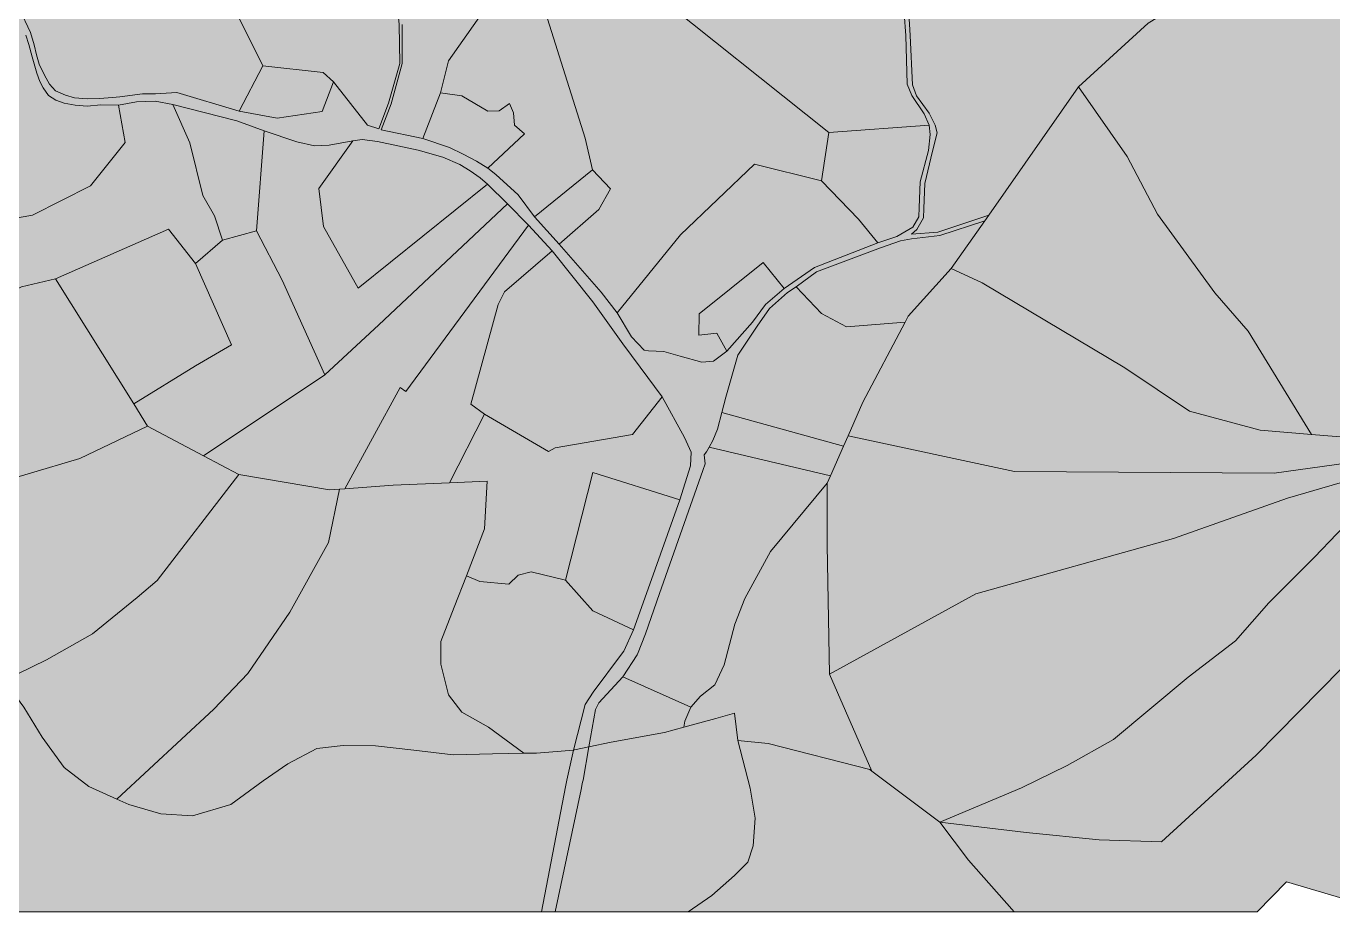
# Model space of a CAD drawing. Header units: metres. Extents: x 541853 to 549675, y 1832829 to 1845715.
# Drawn here: x 547070 to 547937, y 1832829 to 1833416 of the extents above; entities that cross this region are included whole.
import ezdxf

# ---------------------------------------------------------------- set-up
doc = ezdxf.new("R2010")
doc.units = ezdxf.units.M
doc.header["$MEASUREMENT"] = 0
doc.layers.add('1', color=7, linetype='Continuous', lineweight=0)

msp = doc.modelspace()

# ---------------------------------------------------------------- hatches: boundary and pattern name
at = {"layer": '1', "linetype": 'Continuous', "lineweight": 0}
h = msp.add_hatch(dxfattribs=at)
h.set_pattern_fill('CROSS', color=9, scale=10, style=0)
h.paths.add_polyline_path([(547433.46, 1832936.475), (547441.11, 1832966.565), (547446.36, 1832974.77), (547465.26, 1833000), (547466.7, 1833002.04), (547473.09, 1833016.125), (547482.75, 1833043.215), (547503.78, 1833102.375), (547511.01, 1833124.845), (547511.37, 1833133.935), (547506.87, 1833143.565), (547492.2, 1833170.55), (547477.59, 1833190.26), (547466.1, 1833205.62), (547446.12, 1833233.595), (547419.3, 1833267.435), (547403.58, 1833284.325), (547389.57, 1833298.605), (547376.43, 1833311.49), (547371.48, 1833315.825), (547364.76, 1833320.385), (547358.07, 1833324.57), (547346.79, 1833329.49), (547330.32, 1833334.14), (547303.44, 1833339.78), (547293.24, 1833341.115), (547286.97, 1833340.26), (547271.31, 1833337.44), (547261.65, 1833337.035), (547249.95, 1833339.555), (547228.2, 1833346.995), (547210.08, 1833353.535), (547167.72, 1833364.41), (547156.02, 1833366.645), (547143.72, 1833366.195), (547131.75, 1833363.84), (547120.02, 1833364.035), (547110.99, 1833363.33), (547103.1, 1833363.99), (547095.6, 1833365.265), (547090.17, 1833367.275), (547085.4, 1833370.38), (547081.77, 1833375.465), (547079.61, 1833379.62), (547077.69, 1833385.245), (547076.25, 1833389.685), (547074.48, 1833395.955), (547072.32, 1833404.085), (547070.28, 1833410.385), (547062.66, 1833426.255), (547058.37, 1833436.065), (547052.28, 1833453.21), (547049.67, 1833461.58), (547047.78, 1833470.475), (547047.03, 1833488.52), (547042.32, 1833517.425), (547040.61, 1833528.795), (547035.39, 1833557.58), (547034.49, 1833561.405), (547033.08, 1833564.795), (547029.36, 1833570.675), (547019.79, 1833584.175), (547015.77, 1833588.915), (546999.99, 1833600.615), (546999.99, 1833605.475), (547005.57, 1833602.145), (547013.76, 1833596.43), (547015.77, 1833595.425), (547018.59, 1833591.45), (547022.91, 1833586.695), (547032.57, 1833572.865), (547036.23, 1833566.79), (547039.14, 1833559.545), (547041.27, 1833550.785), (547044.09, 1833528.945), (547045.59, 1833517.515), (547050.57, 1833489.015), (547052.19, 1833469.815), (547053.51, 1833462.03), (547055.85, 1833454.965), (547061.64, 1833437.535), (547065.99, 1833427.545), (547073.37, 1833412.14), (547075.92, 1833403.905), (547077.39, 1833397.365), (547079.22, 1833391.185), (547081.17, 1833386.955), (547083.75, 1833381.915), (547086.03, 1833377.91), (547090.02, 1833373.485), (547096.5, 1833370.605), (547102.62, 1833368.85), (547110.84, 1833368.205), (547119.15, 1833368.355), (547127.76, 1833369.075), (547132.65, 1833369.345), (547147.56, 1833371.415), (547156.17, 1833371.43), (547170.45, 1833372.405), (547211.61, 1833359.865), (547236.87, 1833355.23), (547266.66, 1833359.805), (547274.22, 1833379.47), (547296.69, 1833350.7), (547304.25, 1833348.315), (547310.79, 1833365.355), (547318.14, 1833391.62), (547317.81, 1833417.45), (547315.38, 1833442.755), (547317.36, 1833452.745), (547316.43, 1833463.845), (547312.35, 1833478.455), (547309.5, 1833496.725), (547302.24, 1833519.915), (547296.87, 1833544.59), (547294.08, 1833552.645), (547292.16, 1833558.765), (547289.49, 1833563.985), (547288.38, 1833567.225), (547288.38, 1833568.125), (547289.31, 1833570.54), (547303.23, 1833586.44), (547305.78, 1833590.55), (547305.66, 1833592.935), (547300.98, 1833599.49), (547295.64, 1833607.665), (547284, 1833625.155), (547270.38, 1833644.085), (547248.3, 1833675), (547249.47, 1833675.6), (547271.25, 1833644.715), (547284.99, 1833625.935), (547296.84, 1833608.13), (547301.7, 1833600.27), (547306.68, 1833593.235), (547307.25, 1833590.19), (547304.1, 1833585.525), (547290.12, 1833569.97), (547289.61, 1833568.23), (547289.7, 1833567.465), (547290.75, 1833564.525), (547293.24, 1833559.515), (547295.25, 1833552.63), (547298.01, 1833544.62), (547303.74, 1833520.065), (547310.76, 1833496.365), (547313.64, 1833478.665), (547317.93, 1833464.34), (547318.68, 1833452.595), (547317.03, 1833442.605), (547319.7, 1833417.405), (547319.85, 1833391.575), (547312.38, 1833364.725), (547305.96, 1833347.595), (547333.38, 1833341.775), (547351.2, 1833335.775), (547360.2, 1833331.47), (547368.96, 1833326.895), (547376.64, 1833322.125), (547381.77, 1833317.865), (547396.62, 1833304.575), (547407.6, 1833290.01), (547423.74, 1833271.875), (547451.67, 1833239.955), (547462.23, 1833226.32), (547471.83, 1833210.36), (547480.11, 1833201.465), (547482.99, 1833201.045), (547493.28, 1833200.595), (547504.14, 1833197.43), (547518.45, 1833193.485), (547526.07, 1833194.295), (547535.1, 1833200.745), (547552.11, 1833219.99), (547560.63, 1833231.825), (547572.9, 1833242.385), (547593.18, 1833256.26), (547635.03, 1833272.595), (547647.72, 1833276.915), (547658.28, 1833283.125), (547662.21, 1833289.8), (547662.54, 1833296.16), (547663.08, 1833313.11), (547668.6, 1833333.885), (547669.89, 1833344.415), (547669.11, 1833350.625), (547665.78, 1833358.185), (547657.68, 1833370.35), (547654.44, 1833377.865), (547653.63, 1833410.145), (547652.64, 1833424.695), (547651.77, 1833428.94), (547651.8, 1833428.895), (547655.64, 1833425.34), (547655.73, 1833424.83), (547656.6, 1833410.145), (547657.98, 1833377.385), (547660.65, 1833370.05), (547669.05, 1833358.59), (547673.22, 1833350.685), (547674.36, 1833345.54), (547671.33, 1833333.36), (547666.17, 1833312.06), (547665.57, 1833295.44), (547665.48, 1833289.23), (547660.98, 1833281.565), (547657.44, 1833278.385), (547674.81, 1833279.645), (547708.59, 1833291.105), (547705.95, 1833287.355), (547676.22, 1833277.635), (547657.5, 1833275.355), (547650.15, 1833274.05), (547636.83, 1833269.43), (547594.53, 1833253.455), (547580.88, 1833243.555), (547575.24, 1833239.685), (547563.21, 1833229.17), (547555.17, 1833217.425), (547542.21, 1833198.21), (547534.32, 1833170.325), (547531.77, 1833160.155), (547528.83, 1833149.07), (547525.65, 1833141.735), (547523.37, 1833137.115), (547521.48, 1833134.085), (547520.04, 1833132.03), (547520.67, 1833126.12), (547518.99, 1833121.845), (547490.37, 1833040.125), (547481.01, 1833013.47), (547475.7, 1833000), (547475.55, 1832999.625), (547465.98, 1832985.075), (547450.17, 1832967.765), (547447.89, 1832963.355), (547443.57, 1832938.545), (547434.12, 1832936.52)])
for color, points in [(53, [(547211.61, 1833359.865), (547170.45, 1833372.405), (547156.17, 1833371.43), (547147.56, 1833371.415), (547132.65, 1833369.345), (547127.76, 1833369.075), (547119.15, 1833368.355), (547110.84, 1833368.205), (547102.62, 1833368.85), (547096.5, 1833370.605), (547090.02, 1833373.485), (547086.03, 1833377.91), (547083.75, 1833381.915), (547081.17, 1833386.955), (547079.22, 1833391.185), (547077.39, 1833397.365), (547075.92, 1833403.905), (547073.37, 1833412.14), (547065.99, 1833427.545), (547061.64, 1833437.535), (547055.85, 1833454.965), (547053.51, 1833462.03), (547052.19, 1833469.815), (547086.81, 1833482.37), (547167.99, 1833537.72), (547228.47, 1833523.62), (547209.9, 1833499.71), (547218.69, 1833482.28), (547203.66, 1833453.855), (547203.75, 1833449.505), (547198.59, 1833434.43), (547201.56, 1833425.835), (547211.16, 1833423), (547227.48, 1833389.91)]), (53, [(547304.25, 1833348.315), (547296.69, 1833350.7), (547274.22, 1833379.47), (547267.35, 1833385.635), (547227.48, 1833389.91), (547211.16, 1833423), (547201.56, 1833425.835), (547198.59, 1833434.43), (547203.75, 1833449.505), (547203.66, 1833453.855), (547218.69, 1833482.28), (547209.9, 1833499.71), (547228.47, 1833523.62), (547252.77, 1833521.835), (547286.34, 1833497.805), (547309.5, 1833496.725), (547312.35, 1833478.455), (547316.43, 1833463.845), (547317.36, 1833452.745), (547315.38, 1833442.755), (547317.81, 1833417.45), (547318.14, 1833391.62), (547310.79, 1833365.355)]), (53, [(547333.38, 1833341.775), (547305.96, 1833347.595), (547312.38, 1833364.725), (547319.85, 1833391.575), (547319.7, 1833417.405), (547317.03, 1833442.605), (547318.68, 1833452.595), (547317.93, 1833464.34), (547313.64, 1833478.665), (547310.76, 1833496.365), (547327.32, 1833494.055), (547348.41, 1833502.035), (547367.73, 1833522.615), (547371.66, 1833515.85), (547370.58, 1833515.115), (547376.34, 1833504.99), (547390.95, 1833482.385), (547398.21, 1833485.25), (547404.99, 1833472.74), (547407.21, 1833468.615), (547407.93, 1833469.035), (547408.14, 1833468.72), (547408.26, 1833466.185), (547409.43, 1833461.73), (547404.18, 1833459.105), (547395.3, 1833457.245), (547350.48, 1833393.225), (547345.2, 1833372.075)]), (53, [(547657.44, 1833278.385), (547660.98, 1833281.565), (547665.48, 1833289.23), (547665.57, 1833295.44), (547666.17, 1833312.06), (547671.33, 1833333.36), (547674.36, 1833345.54), (547673.22, 1833350.685), (547669.05, 1833358.59), (547660.65, 1833370.05), (547657.98, 1833377.385), (547656.6, 1833410.145), (547655.73, 1833424.83), (547655.64, 1833425.34), (547656.24, 1833425.49), (547714.83, 1833440.145), (547843.65, 1833523.485), (547851.36, 1833516.765), (547914.66, 1833479.415), (547814.4, 1833418.29), (547768.23, 1833376.095), (547708.59, 1833291.105), (547674.81, 1833279.645)]), (53, [(548023.59, 1833137.415), (547922.61, 1833145.665), (547880.67, 1833214.05), (547858.56, 1833239.505), (547820.43, 1833291.735), (547800.36, 1833329.895), (547768.23, 1833376.095), (547814.4, 1833418.29), (547914.66, 1833479.415), (547938.45, 1833454.08), (547954.23, 1833439.605), (547975.26, 1833427.785), (548022.57, 1833405.42), (548049, 1833395.97), (548038.89, 1833333.36), (548029.83, 1833250.755), (548021.67, 1833168.165)]), (53, [(547056.06, 1833287.685), (547007.28, 1833303.12), (547002.36, 1833337.125), (546909.45, 1833402.075), (546916.05, 1833411.525), (546969.6, 1833443.535), (546995.91, 1833453.735), (547026.81, 1833464.805), (547047.78, 1833470.475), (547049.67, 1833461.58), (547052.28, 1833453.21), (547058.37, 1833436.065), (547062.66, 1833426.255), (547070.28, 1833410.385), (547072.32, 1833404.085), (547074.48, 1833395.955), (547076.25, 1833389.685), (547077.69, 1833385.245), (547079.61, 1833379.62), (547081.77, 1833375.465), (547085.4, 1833370.38), (547090.17, 1833367.275), (547095.6, 1833365.265), (547103.1, 1833363.99), (547110.99, 1833363.33), (547120.02, 1833364.035), (547131.75, 1833363.84), (547136.22, 1833339.255), (547113.15, 1833310.455), (547074.66, 1833290.985)]), (53, [(547602.6, 1833345.795), (547481.67, 1833442.335), (547556.73, 1833471.465), (547569.39, 1833447.66), (547574.55, 1833448.215), (547590.39, 1833436.665), (547614.78, 1833426.735), (547629.66, 1833426.96), (547652.64, 1833424.695), (547653.63, 1833410.145), (547654.44, 1833377.865), (547657.68, 1833370.35), (547665.78, 1833358.185), (547669.11, 1833350.625)]), (53, [(547407.6, 1833290.01), (547396.62, 1833304.575), (547381.77, 1833317.865), (547376.64, 1833322.125), (547400.97, 1833344.88), (547394.31, 1833350.625), (547393.62, 1833358.74), (547390.89, 1833364.935), (547384.08, 1833360.135), (547376.49, 1833360), (547359.3, 1833370.065), (547345.2, 1833372.075), (547350.48, 1833393.225), (547395.3, 1833457.245), (547404.18, 1833459.105), (547441.11, 1833341.955), (547446, 1833321.045)]), (53, [(547462.23, 1833226.32), (547451.67, 1833239.955), (547423.74, 1833271.875), (547450.17, 1833294.81), (547457.94, 1833308.565), (547446, 1833321.045), (547441.11, 1833341.955), (547404.18, 1833459.105), (547409.43, 1833461.73), (547447.86, 1833442.905), (547481.67, 1833442.335), (547602.6, 1833345.795), (547597.8, 1833313.725), (547553.4, 1833324.855), (547504.2, 1833278.01)]), (53, [(547236.87, 1833355.23), (547211.61, 1833359.865), (547227.48, 1833389.91), (547267.35, 1833385.635), (547274.22, 1833379.47), (547266.66, 1833359.805)]), (53, [(547376.64, 1833322.125), (547368.96, 1833326.895), (547360.2, 1833331.47), (547351.2, 1833335.775), (547333.38, 1833341.775), (547345.2, 1833372.075), (547359.3, 1833370.065), (547376.49, 1833360), (547384.08, 1833360.135), (547390.89, 1833364.935), (547393.62, 1833358.74), (547394.31, 1833350.625), (547400.97, 1833344.88)]), (53, [(547037.37, 1833228.045), (547037.46, 1833242.16), (547056.06, 1833287.685), (547074.66, 1833290.985), (547113.15, 1833310.455), (547136.22, 1833339.255), (547131.75, 1833363.84), (547143.72, 1833366.195), (547156.02, 1833366.645), (547167.72, 1833364.41), (547178.94, 1833339.06), (547187.58, 1833303.945), (547195.29, 1833290.595), (547200.63, 1833274.38), (547182.66, 1833258.975), (547164.93, 1833281.805), (547089.96, 1833248.805), (547067.46, 1833243.45)]), (53, [(547200.63, 1833274.38), (547195.29, 1833290.595), (547187.58, 1833303.945), (547178.94, 1833339.06), (547167.72, 1833364.41), (547210.08, 1833353.535), (547228.2, 1833346.995), (547223.19, 1833280.545)]), (53, [(547268.58, 1833185.235), (547240.23, 1833247.98), (547223.19, 1833280.545), (547228.2, 1833346.995), (547249.95, 1833339.555), (547261.65, 1833337.035), (547271.31, 1833337.44), (547286.97, 1833340.26), (547264.44, 1833308.685), (547267.62, 1833283.41), (547290.66, 1833242.715), (547376.43, 1833311.49), (547389.57, 1833298.605), (547304.4, 1833218.22)]), (53, [(547635.03, 1833272.595), (547622.25, 1833288.255), (547597.8, 1833313.725), (547602.6, 1833345.795), (547669.11, 1833350.625), (547669.89, 1833344.415), (547668.6, 1833333.885), (547663.08, 1833313.11), (547662.54, 1833296.16), (547662.21, 1833289.8), (547658.28, 1833283.125), (547647.72, 1833276.915)]), (53, [(547290.66, 1833242.715), (547267.62, 1833283.41), (547264.44, 1833308.685), (547286.97, 1833340.26), (547293.24, 1833341.115), (547303.44, 1833339.78), (547330.32, 1833334.14), (547346.79, 1833329.49), (547358.07, 1833324.57), (547364.76, 1833320.385), (547371.48, 1833315.825), (547376.43, 1833311.49)]), (53, [(547423.74, 1833271.875), (547407.6, 1833290.01), (547446, 1833321.045), (547457.94, 1833308.565), (547450.17, 1833294.81)]), (53, [(547518.45, 1833193.485), (547504.14, 1833197.43), (547493.28, 1833200.595), (547482.99, 1833201.045), (547480.11, 1833201.465), (547471.83, 1833210.36), (547462.23, 1833226.32), (547504.2, 1833278.01), (547553.4, 1833324.855), (547597.8, 1833313.725), (547622.25, 1833288.255), (547635.03, 1833272.595), (547593.18, 1833256.26), (547572.9, 1833242.385), (547558.98, 1833259.59), (547516.71, 1833225.6), (547516.38, 1833211.41), (547528.29, 1833212.715), (547535.1, 1833200.745), (547526.07, 1833194.295)]), (53, [(547271.58, 1833108.87), (547211.58, 1833119.055), (547188.03, 1833131.565), (547268.58, 1833185.235), (547304.4, 1833218.22), (547389.57, 1833298.605), (547403.58, 1833284.325), (547322.28, 1833174.165), (547318.53, 1833176.865), (547281.87, 1833109.65)]), (53, [(547614.33, 1833216.99), (547597.8, 1833225.915), (547580.88, 1833243.555), (547594.53, 1833253.455), (547636.83, 1833269.43), (547650.15, 1833274.05), (547657.5, 1833275.355), (547676.22, 1833277.635), (547705.95, 1833287.355), (547683.75, 1833255.735), (547655.28, 1833224.085), (547653.21, 1833220.17)]), (53, [(547141.86, 1833165.93), (547089.96, 1833248.805), (547164.93, 1833281.805), (547182.66, 1833258.975), (547206.66, 1833204.945), (547182.66, 1833191.04)]), (53, [(547188.03, 1833131.565), (547151.04, 1833151.245), (547141.86, 1833165.93), (547182.66, 1833191.04), (547206.66, 1833204.945), (547182.66, 1833258.975), (547200.63, 1833274.38), (547223.19, 1833280.545), (547240.23, 1833247.98), (547268.58, 1833185.235)]), (53, [(547281.87, 1833109.65), (547318.53, 1833176.865), (547322.28, 1833174.165), (547403.58, 1833284.325), (547419.3, 1833267.435), (547387.71, 1833240.195), (547383.33, 1833231.825), (547365.24, 1833165.72), (547374.36, 1833159.165), (547351.05, 1833113.58), (547313.91, 1833112.08)]), (53, [(547416.72, 1833134.235), (547374.36, 1833159.165), (547365.24, 1833165.72), (547383.33, 1833231.825), (547387.71, 1833240.195), (547419.3, 1833267.435), (547446.12, 1833233.595), (547466.1, 1833205.62), (547477.59, 1833190.26), (547492.2, 1833170.55), (547472.37, 1833145.665), (547421.1, 1833136.785)]), (53, [(547535.1, 1833200.745), (547528.29, 1833212.715), (547516.38, 1833211.41), (547516.71, 1833225.6), (547558.98, 1833259.59), (547572.9, 1833242.385), (547560.63, 1833231.825), (547552.11, 1833219.99)]), (53, [(547897.83, 1833120.06), (547725.6, 1833121.185), (547615.38, 1833144.765), (547625.25, 1833167.145), (547653.21, 1833220.17), (547655.28, 1833224.085), (547683.75, 1833255.735), (547704.3, 1833246.24), (547798.86, 1833189.78), (547841.76, 1833161.175), (547888.62, 1833148.455), (547922.61, 1833145.665), (548023.59, 1833137.415)]), (53, [(546902.07, 1833093.615), (546890.34, 1833100.425), (546888.78, 1833101.505), (547037.07, 1833180.81), (547037.37, 1833228.045), (547067.46, 1833243.45), (547089.96, 1833248.805), (547141.86, 1833165.93), (547151.04, 1833151.245), (547106.04, 1833129.795), (547037.46, 1833109.425), (547018.17, 1833108.345), (546957.09, 1833102.99), (546917.43, 1833096.555)]), (53, [(547612.32, 1833137.805), (547531.77, 1833160.155), (547534.32, 1833170.325), (547542.21, 1833198.21), (547555.17, 1833217.425), (547563.21, 1833229.17), (547575.24, 1833239.685), (547580.88, 1833243.555), (547597.8, 1833225.915), (547614.33, 1833216.99), (547653.21, 1833220.17), (547625.25, 1833167.145), (547615.38, 1833144.765)]), (53, [(546593.43, 1832829.18), (546588.57, 1832852.73), (546582.42, 1832869.905), (546575.73, 1832893.62), (546570.3, 1832914.875), (546570.03, 1832934.915), (546575.01, 1832952.03), (546582.6, 1832964.735), (546593.25, 1832977.875), (546602.55, 1832993.175), (546610.2, 1833011.805), (546618.99, 1833031.455), (546629.25, 1833050.685), (546634.98, 1833067.575), (546637.23, 1833085.59), (546635.43, 1833108.675), (546630.27, 1833139.08), (546626.22, 1833165.21), (546621.42, 1833187.245), (546673.5, 1833188.85), (546700.98, 1833186.42), (546729.81, 1833180.195), (546757.5, 1833172.515), (546778.35, 1833165.375), (546803.13, 1833157.275), (546825.09, 1833146.715), (546833.13, 1833141.195), (546845.16, 1833132.915), (546865.47, 1833117.33), (546888.78, 1833101.505), (546890.34, 1833100.425), (546902.07, 1833093.615), (546927.51, 1833078.855), (546941.67, 1833061.965), (546959.76, 1833045.405), (546983.55, 1833032.625), (547002.57, 1833021.345), (547023.6, 1833010.785), (547042.83, 1832997.285), (547055.52, 1832982.255), (547061.07, 1832975.7), (547068.87, 1832964.945), (547081.17, 1832944.995), (547095.69, 1832924.895), (547112.1, 1832912.205), (547130.67, 1832903.925), (547138.65, 1832900.355), (547159.89, 1832894.175), (547180.68, 1832892.9), (547206.15, 1832900.25), (547206.27, 1832900.325), (547227.54, 1832915.94), (547243.95, 1832927.205), (547263.12, 1832937.39), (547280.7, 1832939.385), (547302.06, 1832939.295), (547327.59, 1832936.43), (547353.63, 1832933.325), (547379.55, 1832933.955), (547400.43, 1832934.315), (547408.86, 1832934.465), (547433.46, 1832936.475), (547429.02, 1832916.525), (547428.15, 1832912.07), (547412.13, 1832829.18), (546967.44, 1832829.18), (546905.79, 1833032.58), (546843.93, 1833064.005), (546732.42, 1833095.715), (546719.07, 1832952.975), (546718.29, 1832829.18)]), (53, [(547390.53, 1833046.455), (547371.36, 1833048.12), (547362.33, 1833052.005), (547374.42, 1833083.025), (547376.19, 1833114.6), (547351.05, 1833113.58), (547374.36, 1833159.165), (547416.72, 1833134.235), (547421.1, 1833136.785), (547472.37, 1833145.665), (547492.2, 1833170.55), (547506.87, 1833143.565), (547511.37, 1833133.935), (547511.01, 1833124.845), (547503.78, 1833102.375), (547446.09, 1833120.495), (547428.09, 1833049.155), (547405.32, 1833054.675), (547396.77, 1833052.365)]), (53, [(547603.74, 1833118.32), (547523.37, 1833137.115), (547525.65, 1833141.735), (547528.83, 1833149.07), (547531.77, 1833160.155), (547612.32, 1833137.805)]), (53, [(547055.52, 1832982.255), (547042.83, 1832997.285), (547023.6, 1833010.785), (547002.57, 1833021.345), (546983.55, 1833032.625), (546959.76, 1833045.405), (546941.67, 1833061.965), (546927.51, 1833078.855), (546902.07, 1833093.615), (546917.43, 1833096.555), (546957.09, 1833102.99), (547018.17, 1833108.345), (547037.46, 1833109.425), (547106.04, 1833129.795), (547151.04, 1833151.245), (547188.03, 1833131.565), (547211.58, 1833119.055), (547157.46, 1833048.825), (547144.05, 1833037.575), (547114.59, 1833013.455), (547084.05, 1832996.295)]), (53, [(547603.11, 1832986.77), (547601.52, 1833072.195), (547601.52, 1833113.34), (547603.74, 1833118.32), (547612.32, 1833137.805), (547615.38, 1833144.765), (547725.6, 1833121.185), (547897.83, 1833120.06), (548023.59, 1833137.415), (547906.71, 1833103.395), (547831.17, 1833076.71), (547700.07, 1833040.02)]), (53, [(547511.1, 1832964.945), (547465.98, 1832985.075), (547475.55, 1832999.625), (547475.7, 1833000), (547481.01, 1833013.47), (547490.37, 1833040.125), (547518.99, 1833121.845), (547520.67, 1833126.12), (547520.04, 1833132.03), (547521.48, 1833134.085), (547523.37, 1833137.115), (547603.74, 1833118.32), (547601.52, 1833113.34), (547563.96, 1833068.085), (547546.98, 1833036.855), (547540.2, 1833019.875), (547533.3, 1832992.89), (547526.94, 1832979.63), (547517.49, 1832972.19)]), (53, [(547823.19, 1832875.665), (547781.85, 1832876.865), (547733.4, 1832881.695), (547676.28, 1832888.535), (547730.4, 1832911.47), (547760.7, 1832926.215), (547791.42, 1832943.465), (547840.77, 1832984.775), (547872.3, 1833008.745), (547894.35, 1833033.975), (547924.62, 1833064.245), (547954.26, 1833095.16), (548023.59, 1833137.415), (547942.5, 1832990.595), (547885.89, 1832933.145)]), (53, [(547725.57, 1832829.18), (547723.86, 1832830.935), (547695.12, 1832863.515), (547676.28, 1832888.535), (547733.4, 1832881.695), (547781.85, 1832876.865), (547823.19, 1832875.665), (547885.89, 1832933.145), (547942.5, 1832990.595), (548023.59, 1833137.415), (548061.15, 1833059.64), (548029.44, 1833030.39), (548000.25, 1833007.83), (547984.35, 1832979.96), (547994.94, 1832968.005), (548053.32, 1832916.255), (548103.72, 1832861.835), (548120.04, 1832829.18), (547959.87, 1832829.18), (547944.93, 1832837.655), (547906.11, 1832848.98), (547886.49, 1832829.18)]), (53, [(547130.67, 1832903.925), (547112.1, 1832912.205), (547095.69, 1832924.895), (547081.17, 1832944.995), (547068.87, 1832964.945), (547061.07, 1832975.7), (547055.52, 1832982.255), (547084.05, 1832996.295), (547114.59, 1833013.455), (547144.05, 1833037.575), (547157.46, 1833048.825), (547211.58, 1833119.055), (547271.58, 1833108.87), (547278.24, 1833109.365), (547271.04, 1833074.04), (547245.33, 1833027.93), (547217.49, 1832987.19), (547194.96, 1832963.595)]), (53, [(547180.68, 1832892.9), (547159.89, 1832894.175), (547138.65, 1832900.355), (547130.67, 1832903.925), (547194.96, 1832963.595), (547217.49, 1832987.19), (547245.33, 1833027.93), (547271.04, 1833074.04), (547278.24, 1833109.365), (547271.58, 1833108.87), (547281.87, 1833109.65), (547313.91, 1833112.08), (547351.05, 1833113.58), (547376.19, 1833114.6), (547374.42, 1833083.025), (547362.33, 1833052.005), (547354.2, 1833031.185), (547345.38, 1833008.43), (547345.38, 1832993.265), (547350.42, 1832973.03), (547359.27, 1832961.645), (547376.94, 1832951.535), (547400.43, 1832934.315), (547379.55, 1832933.955), (547353.63, 1832933.325), (547327.59, 1832936.43), (547302.06, 1832939.295), (547280.7, 1832939.385), (547263.12, 1832937.39), (547243.95, 1832927.205), (547227.54, 1832915.94), (547206.27, 1832900.34), (547206.15, 1832900.25)]), (53, [(547473.09, 1833016.125), (547446.24, 1833028.62), (547428.09, 1833049.155), (547446.09, 1833120.495), (547503.78, 1833102.375), (547482.75, 1833043.215)]), (53, [(547631.16, 1832922.405), (547629.75, 1832923.455), (547562.46, 1832940.675), (547542.27, 1832942.88), (547540.02, 1832960.865), (547527.63, 1832957.46), (547506.387, 1832951.639), (547507.11, 1832955.585), (547511.1, 1832964.945), (547517.49, 1832972.19), (547526.94, 1832979.63), (547533.3, 1832992.89), (547540.2, 1833019.875), (547546.98, 1833036.855), (547563.96, 1833068.085), (547601.52, 1833113.34), (547601.52, 1833072.195), (547603.11, 1832986.77)]), (53, [(547400.43, 1832934.315), (547376.94, 1832951.535), (547359.27, 1832961.645), (547350.42, 1832973.03), (547345.38, 1832993.265), (547345.38, 1833008.43), (547354.2, 1833031.185), (547362.33, 1833052.005), (547371.36, 1833048.12), (547390.53, 1833046.455), (547396.77, 1833052.365), (547405.32, 1833054.675), (547428.09, 1833049.155), (547446.24, 1833028.62), (547473.09, 1833016.125), (547466.7, 1833002.04), (547465.26, 1833000), (547446.36, 1832974.77), (547441.11, 1832966.565), (547433.46, 1832936.475), (547408.86, 1832934.465)]), (53, [(547443.57, 1832938.545), (547447.89, 1832963.355), (547450.17, 1832967.765), (547465.98, 1832985.075), (547511.1, 1832964.945), (547507.11, 1832955.585), (547506.387, 1832951.639), (547493.7, 1832948.16), (547458.42, 1832941.725)]), (53, [(547421.19, 1832829.18), (547438.41, 1832910.33), (547439.19, 1832913.945), (547439.34, 1832915.16), (547439.73, 1832916.375), (547443.57, 1832938.545), (547458.42, 1832941.725), (547493.7, 1832948.16), (547506.39, 1832951.64), (547527.63, 1832957.46), (547540.02, 1832960.865), (547542.27, 1832942.88), (547550.43, 1832911.245), (547553.82, 1832891.37), (547552.53, 1832872.89), (547548.99, 1832862.21), (547540.08, 1832853.315), (547524.96, 1832839.965), (547509.39, 1832829.18)]), (53, [(547509.39, 1832829.18), (547524.96, 1832839.965), (547540.08, 1832853.315), (547548.99, 1832862.21), (547552.53, 1832872.89), (547553.82, 1832891.37), (547550.43, 1832911.245), (547542.27, 1832942.88), (547562.46, 1832940.675), (547629.75, 1832923.455), (547631.16, 1832922.405), (547676.28, 1832888.535), (547695.12, 1832863.515), (547723.86, 1832830.935), (547725.57, 1832829.18)]), (252, [(547412.13, 1832829.18), (547428.15, 1832912.07), (547429.02, 1832916.525), (547433.46, 1832936.475), (547434.12, 1832936.52), (547443.57, 1832938.545), (547439.73, 1832916.375), (547439.34, 1832915.16), (547439.19, 1832913.945), (547438.41, 1832910.33), (547421.19, 1832829.18)])]:
    msp.add_hatch(color=color, dxfattribs=at).paths.add_polyline_path(points)
h = msp.add_hatch(dxfattribs=at)
h.set_pattern_fill('CROSS', color=9, scale=10, style=0)
h.paths.add_polyline_path([(547922.61, 1833145.665), (547888.62, 1833148.455), (547841.76, 1833161.175), (547798.86, 1833189.78), (547704.3, 1833246.24), (547683.75, 1833255.735), (547705.95, 1833287.355), (547708.59, 1833291.105), (547768.23, 1833376.095), (547800.36, 1833329.895), (547820.43, 1833291.735), (547858.56, 1833239.505), (547880.67, 1833214.05)])
h = msp.add_hatch(dxfattribs=at)
h.set_pattern_fill('CROSS', color=9, scale=10, style=0)
h.paths.add_polyline_path([(547676.28, 1832888.535), (547631.16, 1832922.405), (547603.11, 1832986.77), (547700.07, 1833040.02), (547831.17, 1833076.71), (547906.71, 1833103.395), (548023.59, 1833137.415), (547954.26, 1833095.16), (547924.62, 1833064.245), (547894.35, 1833033.975), (547872.3, 1833008.745), (547840.77, 1832984.775), (547791.42, 1832943.465), (547760.7, 1832926.215), (547730.4, 1832911.47)])

# ---------------------------------------------------------------- linework, layer by layer
at = {"layer": '1', "color": 7, "linetype": 'Continuous', "lineweight": 0, "flags": 128}
for points in [[(547228.47, 1833523.62), (547252.77, 1833521.835), (547286.34, 1833497.805), (547309.5, 1833496.725), (547312.35, 1833478.455), (547316.43, 1833463.845), (547317.36, 1833452.745), (547315.38, 1833442.755), (547317.81, 1833417.45), (547318.14, 1833391.62), (547310.79, 1833365.355), (547304.25, 1833348.315), (547296.69, 1833350.7), (547274.22, 1833379.47), (547267.35, 1833385.635), (547227.48, 1833389.91), (547211.16, 1833423), (547201.56, 1833425.835), (547198.59, 1833434.43), (547203.75, 1833449.505), (547203.66, 1833453.855), (547218.69, 1833482.28), (547209.9, 1833499.71), (547228.47, 1833523.62)], [(547655.64, 1833425.34), (547656.24, 1833425.49), (547714.83, 1833440.145), (547843.65, 1833523.485), (547851.36, 1833516.765), (547914.66, 1833479.415), (547814.4, 1833418.29), (547768.23, 1833376.095), (547708.59, 1833291.105), (547674.81, 1833279.645), (547657.44, 1833278.385), (547660.98, 1833281.565), (547665.48, 1833289.23), (547665.57, 1833295.44), (547666.17, 1833312.06), (547671.33, 1833333.36), (547674.36, 1833345.54), (547673.22, 1833350.685), (547669.05, 1833358.59), (547660.65, 1833370.05), (547657.98, 1833377.385), (547656.6, 1833410.145), (547655.73, 1833424.83), (547655.64, 1833425.34)], [(547768.23, 1833376.095), (547814.4, 1833418.29), (547914.66, 1833479.415), (547938.45, 1833454.08), (547954.23, 1833439.605), (547975.26, 1833427.785), (548022.57, 1833405.42), (548049, 1833395.97), (548038.89, 1833333.36), (548029.83, 1833250.755), (548021.67, 1833168.165), (548023.59, 1833137.415), (547922.61, 1833145.665), (547880.67, 1833214.05), (547858.56, 1833239.505), (547820.43, 1833291.735), (547800.36, 1833329.895), (547768.23, 1833376.095)], [(547481.67, 1833442.335), (547556.73, 1833471.465), (547569.39, 1833447.66), (547574.55, 1833448.215), (547590.39, 1833436.665), (547614.78, 1833426.735), (547629.66, 1833426.96), (547652.64, 1833424.695), (547653.63, 1833410.145), (547654.44, 1833377.865), (547657.68, 1833370.35), (547665.78, 1833358.185), (547669.11, 1833350.625), (547602.6, 1833345.795), (547481.67, 1833442.335)], [(547345.2, 1833372.075), (547350.48, 1833393.225), (547395.3, 1833457.245), (547404.18, 1833459.105), (547441.11, 1833341.955), (547446, 1833321.045), (547407.6, 1833290.01), (547396.62, 1833304.575), (547381.77, 1833317.865), (547376.64, 1833322.125), (547400.97, 1833344.88), (547394.31, 1833350.625), (547393.62, 1833358.74), (547390.89, 1833364.935), (547384.08, 1833360.135), (547376.49, 1833360), (547359.3, 1833370.065), (547345.2, 1833372.075)], [(547404.18, 1833459.105), (547409.43, 1833461.73), (547447.86, 1833442.905), (547481.67, 1833442.335), (547602.6, 1833345.795), (547597.8, 1833313.725), (547553.4, 1833324.855), (547504.2, 1833278.01), (547462.23, 1833226.32), (547451.67, 1833239.955), (547423.74, 1833271.875), (547450.17, 1833294.81), (547457.94, 1833308.565), (547446, 1833321.045), (547441.11, 1833341.955), (547404.18, 1833459.105)], [(547211.61, 1833359.865), (547227.48, 1833389.91), (547267.35, 1833385.635), (547274.22, 1833379.47), (547266.66, 1833359.805), (547236.87, 1833355.23), (547211.61, 1833359.865)], [(547333.38, 1833341.775), (547345.2, 1833372.075), (547359.3, 1833370.065), (547376.49, 1833360), (547384.08, 1833360.135), (547390.89, 1833364.935), (547393.62, 1833358.74), (547394.31, 1833350.625), (547400.97, 1833344.88), (547376.64, 1833322.125), (547368.96, 1833326.895), (547360.2, 1833331.47), (547351.2, 1833335.775), (547333.38, 1833341.775)], [(547683.75, 1833255.735), (547705.95, 1833287.355), (547708.59, 1833291.105), (547768.23, 1833376.095), (547800.36, 1833329.895), (547820.43, 1833291.735), (547858.56, 1833239.505), (547880.67, 1833214.05), (547922.61, 1833145.665), (547888.62, 1833148.455), (547841.76, 1833161.175), (547798.86, 1833189.78), (547704.3, 1833246.24), (547683.75, 1833255.735)], [(547037.37, 1833228.045), (547037.37, 1833228.06), (547037.46, 1833242.145), (547037.46, 1833242.16), (547056.06, 1833287.685), (547074.66, 1833290.985), (547113.15, 1833310.455), (547136.22, 1833339.255), (547131.75, 1833363.84), (547143.72, 1833366.195), (547156.02, 1833366.645), (547167.72, 1833364.41), (547178.94, 1833339.06), (547187.58, 1833303.945), (547195.29, 1833290.595), (547200.63, 1833274.38), (547182.66, 1833258.975), (547164.93, 1833281.805), (547089.96, 1833248.805), (547067.46, 1833243.45), (547037.37, 1833228.045)], [(547167.72, 1833364.41), (547210.08, 1833353.535), (547228.2, 1833346.995), (547223.19, 1833280.545), (547200.63, 1833274.38), (547195.29, 1833290.595), (547187.58, 1833303.945), (547178.94, 1833339.06), (547167.72, 1833364.41)], [(547223.19, 1833280.545), (547228.2, 1833346.995), (547249.95, 1833339.555), (547261.65, 1833337.035), (547271.31, 1833337.44), (547286.97, 1833340.26), (547264.44, 1833308.685), (547267.62, 1833283.41), (547290.66, 1833242.715), (547376.43, 1833311.49), (547389.57, 1833298.605), (547304.4, 1833218.22), (547268.58, 1833185.235), (547240.23, 1833247.98), (547223.19, 1833280.545)], [(547597.8, 1833313.725), (547602.6, 1833345.795), (547669.11, 1833350.625), (547669.89, 1833344.415), (547668.6, 1833333.885), (547663.08, 1833313.11), (547662.54, 1833296.16), (547662.21, 1833289.8), (547658.28, 1833283.125), (547647.72, 1833276.915), (547635.03, 1833272.595), (547622.25, 1833288.255), (547597.8, 1833313.725)], [(547286.97, 1833340.26), (547293.24, 1833341.115), (547303.44, 1833339.78), (547330.32, 1833334.14), (547346.79, 1833329.49), (547358.07, 1833324.57), (547364.76, 1833320.385), (547371.48, 1833315.825), (547376.43, 1833311.49), (547290.66, 1833242.715), (547267.62, 1833283.41), (547264.44, 1833308.685), (547286.97, 1833340.26)], [(547407.6, 1833290.01), (547446, 1833321.045), (547457.94, 1833308.565), (547450.17, 1833294.81), (547423.74, 1833271.875), (547407.6, 1833290.01)], [(547462.23, 1833226.32), (547504.2, 1833278.01), (547553.4, 1833324.855), (547597.8, 1833313.725), (547622.25, 1833288.255), (547635.03, 1833272.595), (547593.18, 1833256.26), (547572.9, 1833242.385), (547558.98, 1833259.59), (547516.71, 1833225.6), (547516.38, 1833211.41), (547528.29, 1833212.715), (547535.1, 1833200.745), (547526.07, 1833194.295), (547518.45, 1833193.485), (547504.14, 1833197.43), (547493.28, 1833200.595), (547482.99, 1833201.045), (547480.11, 1833201.465), (547471.83, 1833210.36), (547462.23, 1833226.32)], [(547188.03, 1833131.565), (547268.58, 1833185.235), (547304.4, 1833218.22), (547389.57, 1833298.605), (547403.58, 1833284.325), (547322.28, 1833174.165), (547318.53, 1833176.865), (547281.87, 1833109.65), (547271.58, 1833108.87), (547211.58, 1833119.055), (547188.03, 1833131.565)], [(547580.88, 1833243.555), (547594.53, 1833253.455), (547636.83, 1833269.43), (547650.15, 1833274.05), (547657.5, 1833275.355), (547676.22, 1833277.635), (547705.95, 1833287.355), (547683.75, 1833255.735), (547655.28, 1833224.085), (547653.21, 1833220.17), (547614.33, 1833216.99), (547597.8, 1833225.915), (547580.88, 1833243.555)], [(547089.96, 1833248.805), (547164.93, 1833281.805), (547182.66, 1833258.975), (547206.66, 1833204.945), (547182.66, 1833191.04), (547141.86, 1833165.93), (547089.96, 1833248.805)], [(547141.86, 1833165.93), (547182.66, 1833191.04), (547206.66, 1833204.945), (547182.66, 1833258.975), (547200.63, 1833274.38), (547223.19, 1833280.545), (547240.23, 1833247.98), (547268.58, 1833185.235), (547188.03, 1833131.565), (547151.04, 1833151.245), (547141.86, 1833165.93)], [(547403.58, 1833284.325), (547419.3, 1833267.435), (547387.71, 1833240.195), (547383.33, 1833231.825), (547365.24, 1833165.72), (547374.36, 1833159.165), (547351.05, 1833113.58), (547313.91, 1833112.08), (547281.87, 1833109.65), (547318.53, 1833176.865), (547322.28, 1833174.165), (547403.58, 1833284.325)], [(547419.3, 1833267.435), (547446.12, 1833233.595), (547466.1, 1833205.62), (547477.59, 1833190.26), (547492.2, 1833170.55), (547472.37, 1833145.665), (547421.1, 1833136.785), (547416.72, 1833134.235), (547374.36, 1833159.165), (547365.24, 1833165.72), (547383.33, 1833231.825), (547387.71, 1833240.195), (547419.3, 1833267.435)], [(547572.9, 1833242.385), (547560.63, 1833231.825), (547552.11, 1833219.99), (547535.1, 1833200.745), (547528.29, 1833212.715), (547516.38, 1833211.41), (547516.71, 1833225.6), (547558.98, 1833259.59), (547572.9, 1833242.385)], [(547615.38, 1833144.765), (547625.25, 1833167.145), (547653.21, 1833220.17), (547655.28, 1833224.085), (547683.75, 1833255.735), (547704.3, 1833246.24), (547798.86, 1833189.78), (547841.76, 1833161.175), (547888.62, 1833148.455), (547922.61, 1833145.665), (548023.59, 1833137.415), (547897.83, 1833120.06), (547725.6, 1833121.185), (547615.38, 1833144.765)], [(546888.78, 1833101.505), (547037.07, 1833180.81), (547037.37, 1833228.045), (547067.46, 1833243.45), (547089.96, 1833248.805), (547141.86, 1833165.93), (547151.04, 1833151.245), (547106.04, 1833129.795), (547037.46, 1833109.425), (547018.17, 1833108.345), (546957.09, 1833102.99), (546917.43, 1833096.555), (546902.07, 1833093.615), (546890.34, 1833100.425), (546888.78, 1833101.505)], [(547531.77, 1833160.155), (547534.32, 1833170.325), (547542.21, 1833198.21), (547555.17, 1833217.425), (547563.21, 1833229.17), (547575.24, 1833239.685), (547580.88, 1833243.555), (547597.8, 1833225.915), (547614.33, 1833216.99), (547653.21, 1833220.17), (547625.25, 1833167.145), (547615.38, 1833144.765), (547612.32, 1833137.805), (547531.77, 1833160.155)], [(547351.05, 1833113.58), (547374.36, 1833159.165), (547416.72, 1833134.235), (547421.1, 1833136.785), (547472.37, 1833145.665), (547492.2, 1833170.55), (547506.87, 1833143.565), (547511.37, 1833133.935), (547511.01, 1833124.845), (547503.78, 1833102.375), (547446.09, 1833120.495), (547428.09, 1833049.155), (547405.32, 1833054.675), (547396.77, 1833052.365), (547390.53, 1833046.455), (547371.36, 1833048.12), (547362.33, 1833052.005), (547374.42, 1833083.025), (547376.19, 1833114.6), (547351.05, 1833113.58)], [(547523.37, 1833137.115), (547525.65, 1833141.735), (547528.83, 1833149.07), (547531.77, 1833160.155), (547612.32, 1833137.805), (547603.74, 1833118.32), (547523.37, 1833137.115)], [(546902.07, 1833093.615), (546917.43, 1833096.555), (546957.09, 1833102.99), (547018.17, 1833108.345), (547037.46, 1833109.425), (547106.04, 1833129.795), (547151.04, 1833151.245), (547188.03, 1833131.565), (547211.58, 1833119.055), (547157.46, 1833048.825), (547144.05, 1833037.575), (547114.59, 1833013.455), (547084.05, 1832996.295), (547055.52, 1832982.255), (547042.83, 1832997.285), (547023.6, 1833010.785), (547002.57, 1833021.345), (546983.55, 1833032.625), (546959.76, 1833045.405), (546941.67, 1833061.965), (546927.51, 1833078.855), (546902.07, 1833093.615)], [(547601.52, 1833113.34), (547603.74, 1833118.32), (547612.32, 1833137.805), (547615.38, 1833144.765), (547725.6, 1833121.185), (547897.83, 1833120.06), (548023.59, 1833137.415), (547906.71, 1833103.395), (547831.17, 1833076.71), (547700.07, 1833040.02), (547603.11, 1832986.77), (547601.52, 1833072.195), (547601.52, 1833113.34)], [(547465.98, 1832985.075), (547475.55, 1832999.625), (547475.7, 1833000), (547481.01, 1833013.47), (547490.37, 1833040.125), (547518.99, 1833121.845), (547520.67, 1833126.12), (547520.04, 1833132.03), (547521.48, 1833134.085), (547523.37, 1833137.115), (547603.74, 1833118.32), (547601.52, 1833113.34), (547563.96, 1833068.085), (547546.98, 1833036.855), (547540.2, 1833019.875), (547533.3, 1832992.89), (547526.94, 1832979.63), (547517.49, 1832972.19), (547511.1, 1832964.945), (547465.98, 1832985.075)], [(547603.11, 1832986.77), (547700.07, 1833040.02), (547831.17, 1833076.71), (547906.71, 1833103.395), (548023.59, 1833137.415), (547954.26, 1833095.16), (547924.62, 1833064.245), (547894.35, 1833033.975), (547872.3, 1833008.745), (547840.77, 1832984.775), (547791.42, 1832943.465), (547760.7, 1832926.215), (547730.4, 1832911.47), (547676.28, 1832888.535), (547631.16, 1832922.405), (547603.11, 1832986.77)], [(547676.28, 1832888.535), (547730.4, 1832911.47), (547760.7, 1832926.215), (547791.42, 1832943.465), (547840.77, 1832984.775), (547872.3, 1833008.745), (547894.35, 1833033.975), (547924.62, 1833064.245), (547954.26, 1833095.16), (548023.59, 1833137.415), (547942.5, 1832990.595), (547885.89, 1832933.145), (547823.19, 1832875.665), (547781.85, 1832876.865), (547733.4, 1832881.695), (547676.28, 1832888.535)], [(548120.04, 1832829.18), (547959.87, 1832829.18), (547944.93, 1832837.655), (547906.11, 1832848.98), (547886.49, 1832829.18), (547725.57, 1832829.18), (547723.86, 1832830.935), (547695.12, 1832863.515), (547676.28, 1832888.535), (547733.4, 1832881.695), (547781.85, 1832876.865), (547823.19, 1832875.665), (547885.89, 1832933.145), (547942.5, 1832990.595), (548023.59, 1833137.415), (548061.15, 1833059.64), (548029.44, 1833030.39), (548000.25, 1833007.83), (547984.35, 1832979.96), (547994.94, 1832968.005), (548053.32, 1832916.255), (548103.72, 1832861.835), (548120.04, 1832829.18)], [(547055.52, 1832982.255), (547084.05, 1832996.295), (547114.59, 1833013.455), (547144.05, 1833037.575), (547157.46, 1833048.825), (547211.58, 1833119.055), (547271.58, 1833108.87), (547278.24, 1833109.365), (547271.04, 1833074.04), (547245.33, 1833027.93), (547217.49, 1832987.19), (547194.96, 1832963.595), (547130.67, 1832903.925), (547112.1, 1832912.205), (547095.69, 1832924.895), (547081.17, 1832944.995), (547068.87, 1832964.945), (547061.07, 1832975.7), (547055.52, 1832982.255)], [(547130.67, 1832903.925), (547194.96, 1832963.595), (547217.49, 1832987.19), (547245.33, 1833027.93), (547271.04, 1833074.04), (547278.24, 1833109.365), (547271.58, 1833108.87), (547281.87, 1833109.65), (547313.91, 1833112.08), (547351.05, 1833113.58), (547376.19, 1833114.6), (547374.42, 1833083.025), (547362.33, 1833052.005), (547354.2, 1833031.185), (547345.38, 1833008.43), (547345.38, 1832993.265), (547350.42, 1832973.03), (547359.27, 1832961.645), (547376.94, 1832951.535), (547400.43, 1832934.315), (547379.55, 1832933.955), (547353.63, 1832933.325), (547327.59, 1832936.43), (547302.06, 1832939.295), (547280.7, 1832939.385), (547263.12, 1832937.39), (547243.95, 1832927.205), (547227.54, 1832915.94), (547206.27, 1832900.34), (547206.27, 1832900.325), (547206.15, 1832900.25), (547180.68, 1832892.9), (547159.89, 1832894.175), (547138.65, 1832900.355), (547130.67, 1832903.925)], [(547428.09, 1833049.155), (547446.09, 1833120.495), (547503.78, 1833102.375), (547482.75, 1833043.215), (547473.09, 1833016.125), (547446.24, 1833028.62), (547428.09, 1833049.155)], [(547506.39, 1832951.64), (547506.39, 1832951.655), (547507.11, 1832955.585), (547511.1, 1832964.945), (547517.49, 1832972.19), (547526.94, 1832979.63), (547533.3, 1832992.89), (547540.2, 1833019.875), (547546.98, 1833036.855), (547563.96, 1833068.085), (547601.52, 1833113.34), (547601.52, 1833072.195), (547603.11, 1832986.77), (547631.16, 1832922.405), (547629.75, 1832923.455), (547562.46, 1832940.675), (547542.27, 1832942.88), (547540.02, 1832960.865), (547527.63, 1832957.46), (547506.39, 1832951.64)], [(547362.33, 1833052.005), (547371.36, 1833048.12), (547390.53, 1833046.455), (547396.77, 1833052.365), (547405.32, 1833054.675), (547428.09, 1833049.155), (547446.24, 1833028.62), (547473.09, 1833016.125), (547466.7, 1833002.04), (547465.26, 1833000), (547446.36, 1832974.77), (547441.11, 1832966.565), (547433.46, 1832936.475), (547408.86, 1832934.465), (547400.43, 1832934.315), (547376.94, 1832951.535), (547359.27, 1832961.645), (547350.42, 1832973.03), (547345.38, 1832993.265), (547345.38, 1833008.43), (547354.2, 1833031.185), (547362.33, 1833052.005)], [(547443.57, 1832938.545), (547447.89, 1832963.355), (547450.17, 1832967.765), (547465.98, 1832985.075), (547511.1, 1832964.945), (547507.11, 1832955.585), (547506.39, 1832951.655), (547506.39, 1832951.64), (547493.7, 1832948.16), (547458.42, 1832941.725), (547443.57, 1832938.545)], [(547443.57, 1832938.545), (547458.42, 1832941.725), (547493.7, 1832948.16), (547506.39, 1832951.64), (547527.63, 1832957.46), (547540.02, 1832960.865), (547542.27, 1832942.88), (547550.43, 1832911.245), (547553.82, 1832891.37), (547552.53, 1832872.89), (547548.99, 1832862.21), (547540.08, 1832853.315), (547524.96, 1832839.965), (547509.39, 1832829.18), (547421.19, 1832829.18), (547438.41, 1832910.33), (547439.19, 1832913.945), (547439.34, 1832915.16), (547439.73, 1832916.375), (547443.57, 1832938.545)], [(547725.57, 1832829.18), (547509.39, 1832829.18), (547524.96, 1832839.965), (547540.08, 1832853.315), (547548.99, 1832862.21), (547552.53, 1832872.89), (547553.82, 1832891.37), (547550.43, 1832911.245), (547542.27, 1832942.88), (547562.46, 1832940.675), (547629.75, 1832923.455), (547631.16, 1832922.405), (547676.28, 1832888.535), (547695.12, 1832863.515), (547723.86, 1832830.935), (547725.57, 1832829.18)], [(547421.19, 1832829.18), (547412.13, 1832829.18), (547428.15, 1832912.07), (547429.02, 1832916.525), (547433.46, 1832936.475), (547434.12, 1832936.52), (547443.57, 1832938.545), (547439.73, 1832916.375), (547439.34, 1832915.16), (547439.19, 1832913.945), (547438.41, 1832910.33), (547421.19, 1832829.18)]]:
    msp.add_lwpolyline(points, close=True, dxfattribs=at)
for points in [[(547395.3, 1833457.245), (547350.48, 1833393.225), (547345.2, 1833372.075), (547333.38, 1833341.775), (547305.96, 1833347.595), (547312.38, 1833364.725), (547319.85, 1833391.575), (547319.7, 1833417.405)], [(547065.99, 1833427.545), (547073.37, 1833412.14), (547075.92, 1833403.905), (547077.39, 1833397.365), (547079.22, 1833391.185), (547081.17, 1833386.955), (547083.75, 1833381.915), (547086.03, 1833377.91), (547090.02, 1833373.485), (547096.5, 1833370.605), (547102.62, 1833368.85), (547110.84, 1833368.205), (547119.15, 1833368.355), (547127.76, 1833369.075), (547132.65, 1833369.345), (547147.56, 1833371.415), (547156.17, 1833371.43), (547170.45, 1833372.405), (547211.61, 1833359.865), (547236.87, 1833355.23), (547266.66, 1833359.805), (547274.22, 1833379.47), (547296.69, 1833350.7), (547304.25, 1833348.315), (547310.79, 1833365.355), (547318.14, 1833391.62), (547317.81, 1833417.45)], [(547211.16, 1833423), (547227.48, 1833389.91), (547211.61, 1833359.865), (547170.45, 1833372.405), (547156.17, 1833371.43), (547147.56, 1833371.415), (547132.65, 1833369.345), (547127.76, 1833369.075), (547119.15, 1833368.355), (547110.84, 1833368.205), (547102.62, 1833368.85), (547096.5, 1833370.605), (547090.02, 1833373.485), (547086.03, 1833377.91), (547083.75, 1833381.915), (547081.17, 1833386.955), (547079.22, 1833391.185), (547077.39, 1833397.365), (547075.92, 1833403.905), (547073.37, 1833412.14), (547065.99, 1833427.545)], [(547655.73, 1833424.83), (547656.6, 1833410.145), (547657.98, 1833377.385), (547660.65, 1833370.05), (547669.05, 1833358.59), (547673.22, 1833350.685), (547674.36, 1833345.54), (547671.33, 1833333.36), (547666.17, 1833312.06), (547665.57, 1833295.44), (547665.48, 1833289.23), (547660.98, 1833281.565), (547657.44, 1833278.385), (547674.81, 1833279.645), (547708.59, 1833291.105), (547705.95, 1833287.355), (547676.22, 1833277.635), (547657.5, 1833275.355), (547650.15, 1833274.05), (547636.83, 1833269.43), (547594.53, 1833253.455), (547580.88, 1833243.555), (547575.24, 1833239.685), (547563.21, 1833229.17), (547555.17, 1833217.425), (547542.21, 1833198.21), (547534.32, 1833170.325), (547531.77, 1833160.155), (547528.83, 1833149.07), (547525.65, 1833141.735), (547523.37, 1833137.115), (547521.48, 1833134.085), (547520.04, 1833132.03), (547520.67, 1833126.12), (547518.99, 1833121.845), (547490.37, 1833040.125), (547481.01, 1833013.47), (547475.7, 1833000), (547475.55, 1832999.625), (547465.98, 1832985.075), (547450.17, 1832967.765), (547447.89, 1832963.355), (547443.57, 1832938.545), (547434.12, 1832936.52), (547433.46, 1832936.475), (547441.11, 1832966.565), (547446.36, 1832974.77), (547465.26, 1833000), (547466.7, 1833002.04), (547473.09, 1833016.125), (547482.75, 1833043.215), (547503.78, 1833102.375), (547511.01, 1833124.845), (547511.37, 1833133.935), (547506.87, 1833143.565), (547492.2, 1833170.55), (547477.59, 1833190.26), (547466.1, 1833205.62), (547446.12, 1833233.595), (547419.3, 1833267.435), (547403.58, 1833284.325), (547389.57, 1833298.605), (547376.43, 1833311.49), (547371.48, 1833315.825), (547364.76, 1833320.385), (547358.07, 1833324.57), (547346.79, 1833329.49), (547330.32, 1833334.14), (547303.44, 1833339.78), (547293.24, 1833341.115), (547286.97, 1833340.26), (547271.31, 1833337.44), (547261.65, 1833337.035), (547249.95, 1833339.555), (547228.2, 1833346.995), (547210.08, 1833353.535), (547167.72, 1833364.41), (547156.02, 1833366.645), (547143.72, 1833366.195), (547131.75, 1833363.84), (547120.02, 1833364.035), (547110.99, 1833363.33), (547103.1, 1833363.99), (547095.6, 1833365.265), (547090.17, 1833367.275), (547085.4, 1833370.38), (547081.77, 1833375.465), (547079.61, 1833379.62), (547077.69, 1833385.245), (547076.25, 1833389.685), (547074.48, 1833395.955), (547072.32, 1833404.085), (547070.28, 1833410.385)], [(547319.7, 1833417.405), (547319.85, 1833391.575), (547312.38, 1833364.725), (547305.96, 1833347.595), (547333.38, 1833341.775), (547351.2, 1833335.775), (547360.2, 1833331.47), (547368.96, 1833326.895), (547376.64, 1833322.125), (547381.77, 1833317.865), (547396.62, 1833304.575), (547407.6, 1833290.01), (547423.74, 1833271.875), (547451.67, 1833239.955), (547462.23, 1833226.32), (547471.83, 1833210.36), (547480.11, 1833201.465), (547482.99, 1833201.045), (547493.28, 1833200.595), (547504.14, 1833197.43), (547518.45, 1833193.485), (547526.07, 1833194.295), (547535.1, 1833200.745), (547552.11, 1833219.99), (547560.63, 1833231.825), (547572.9, 1833242.385), (547593.18, 1833256.26), (547635.03, 1833272.595), (547647.72, 1833276.915), (547658.28, 1833283.125), (547662.21, 1833289.8), (547662.54, 1833296.16), (547663.08, 1833313.11), (547668.6, 1833333.885), (547669.89, 1833344.415), (547669.11, 1833350.625), (547665.78, 1833358.185), (547657.68, 1833370.35), (547654.44, 1833377.865), (547653.63, 1833410.145), (547652.64, 1833424.695)], [(547070.28, 1833410.385), (547072.32, 1833404.085), (547074.48, 1833395.955), (547076.25, 1833389.685), (547077.69, 1833385.245), (547079.61, 1833379.62), (547081.77, 1833375.465), (547085.4, 1833370.38), (547090.17, 1833367.275), (547095.6, 1833365.265), (547103.1, 1833363.99), (547110.99, 1833363.33), (547120.02, 1833364.035), (547131.75, 1833363.84), (547136.22, 1833339.255), (547113.15, 1833310.455), (547074.66, 1833290.985), (547056.06, 1833287.685)], [(547068.87, 1832964.945), (547081.17, 1832944.995), (547095.69, 1832924.895), (547112.1, 1832912.205), (547130.67, 1832903.925), (547138.65, 1832900.355), (547159.89, 1832894.175), (547180.68, 1832892.9), (547206.15, 1832900.25), (547206.27, 1832900.325), (547206.27, 1832900.34), (547227.54, 1832915.94), (547243.95, 1832927.205), (547263.12, 1832937.39), (547280.7, 1832939.385), (547302.06, 1832939.295), (547327.59, 1832936.43), (547353.63, 1832933.325), (547379.55, 1832933.955), (547400.43, 1832934.315), (547408.86, 1832934.465), (547433.46, 1832936.475), (547429.02, 1832916.525), (547428.15, 1832912.07), (547412.13, 1832829.18), (546967.44, 1832829.18)]]:
    msp.add_lwpolyline(points, dxfattribs=at)

doc.saveas('drawing.dxf')
